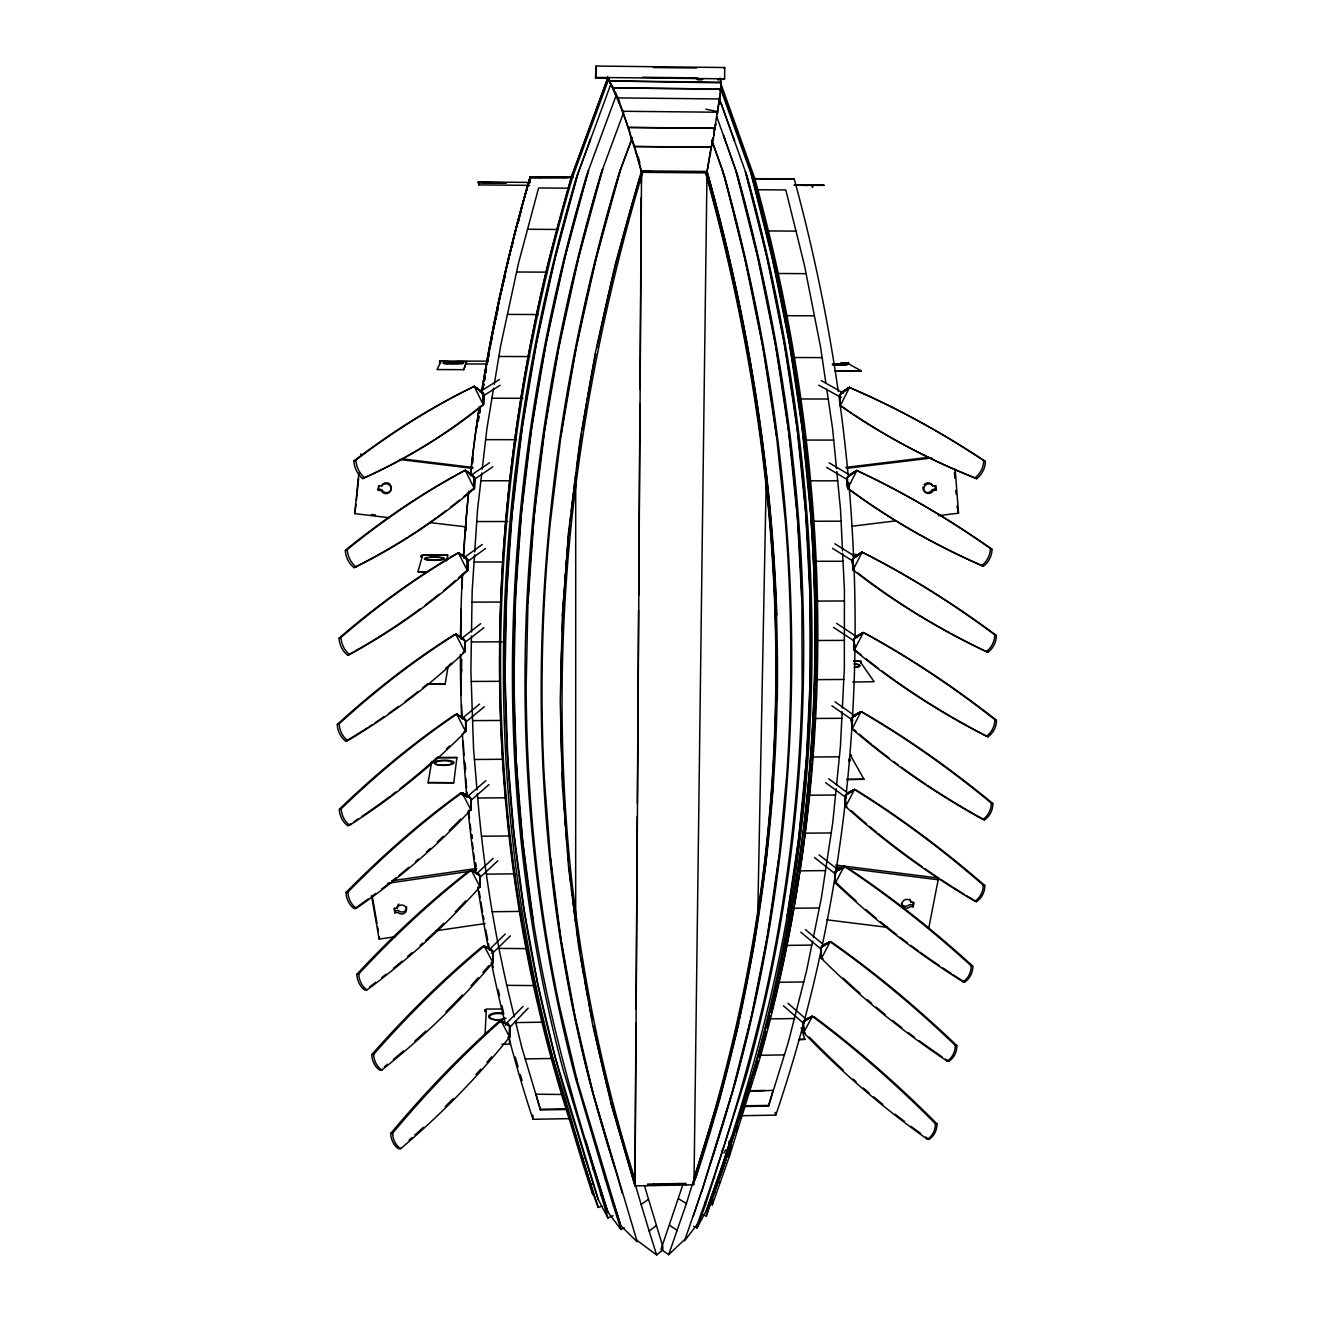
<?xml version="1.0" encoding="UTF-8"?>
<svg xmlns="http://www.w3.org/2000/svg" width="1321" height="1321" viewBox="0 0 1321 1321"><rect width="100%" height="100%" fill="white"/><g stroke="black" fill="none" stroke-linecap="round" stroke-linejoin="round"><path stroke-width="1.5" d="M479.985 879.324L479.985 886.886A1649.632 1092.401 39 0 1 367.073 989.858L365.174 990.222A17.256 12.962 81.1 0 1 356.951 975.856L356.934 974.221A1701.233 837.052 -84 0 1 469.417 870.556L471.267 870.11L479.936 875.278L479.985 886.886L478.119 887.299M464.777 642.485L464.744 651.831A1811.718 1051.318 40.4 0 1 347.753 740.602L345.821 741.197A17.586 13.061 72.4 0 1 337.35 725.989L337.334 724.37A1684.143 872.801 -85.4 0 1 453.912 634.856L455.795 634.229L464.728 640.107L464.744 651.831L462.862 652.458M470.887 806.074L470.887 809.839A1702.769 1080.38 39.3 0 1 356.34 908.27L354.441 908.716A17.338 13.045 78.2 0 1 346.119 894.069L346.102 892.435A1695.933 850.526 -84.4 0 1 460.22 793.31L462.086 792.798L470.854 798.198L470.887 809.839L469.021 810.334M607.957 78.302L595.589 78.17L596.068 66.05L724.767 67.52L724.602 78.847L723.281 79.574M595.589 78.17L596.068 66.05M820.803 948.511L822.471 945.539L830.116 941.823L831.735 942.154A1696.494 925.377 81.1 0 1 956.8 1045.572L956.85 1047.19A16.958 13.871 -85.4 0 1 948.709 1061.324L947.107 1061.077A1469.877 1075.129 -34.5 0 1 821.431 958.402L820.803 948.511L821.431 958.402L823.049 958.716M421.267 556.174C421.432 552.475 421.25 560.17 421.416 556.438M509.889 1026.615L509.609 1037.068A1546.346 1111.572 39.1 0 1 400.725 1148.61L398.843 1148.841A17.206 12.632 86.3 0 1 390.818 1134.987L390.801 1133.352A1710.332 806.437 -83.6 0 1 499.239 1021.15L501.088 1020.836L509.543 1025.542L509.609 1037.068L507.759 1037.381M631.207 136.74L634.641 146.449L711.21 147.275L706.999 171.499L693.971 1184.788L634.906 1185.911L635.946 1022.883M636.062 1009.327L637.267 816.527M637.383 803.317L638.571 610.153M638.704 595.276L639.925 403.698M640.025 389.266L641.213 197.44M641.346 183.272L641.428 170.921L634.691 146.581L711.226 147.159L713.373 137.334M568.889 529.671L579.77 441.808L595.21 353.417L615.223 264.431L641.544 170.921L635.038 1185.218L610.781 1102.424L592.931 1026.202L578.829 947.867L568.591 867.534L562.333 784.856L560.236 701.104L562.383 615.883L568.856 529.374L562.383 615.883M647.604 1185.746L647.62 1184.111L685.946 1183.385L685.929 1185.02M848.214 364.051L848.445 362.4L848.61 363.919M608.205 80.449L607.544 76.899C614.926 93.56 623.215 111.096 628.581 129.062L618.063 97.903L608.221 78.566M654.06 1185.614L654.077 1183.996M834.756 873.164L836.441 870.143L844.169 866.246L845.787 866.659A1691.309 940.915 81.3 0 1 972.751 966.13L972.801 967.748A16.975 14.019 -81.8 0 1 964.578 982.097L962.976 981.784A1508.962 1066.179 -34.8 0 1 835.4 883.039L834.756 873.164L835.4 883.039L837.019 883.419A1507.129 1065.42 -34.8 0 0 856.124 900.972M839.611 395.887L841.378 392.585L849.502 387.433L851.186 388.291A1662.066 1011.754 85.2 0 1 985.251 461.343L985.317 462.911A17.933 13.871 -61.4 0 1 976.632 478.714L974.964 477.888A1762.181 993.194 -38.9 0 1 840.288 405.696L839.611 395.887L840.288 405.696L841.989 406.538A1759.605 992.632 -38.9 0 0 851.929 413.357M483.684 394.385L483.37 404.903A1983.828 995.44 42.7 0 1 364.662 477.74L362.664 478.582A18.197 12.682 65.5 0 1 354.011 462.499L353.978 460.897A1665.467 892.798 -87.9 0 1 472.274 387.284L474.222 386.409L483.321 393.097L483.37 404.903L481.405 405.745A1980.906 995.142 42.7 0 1 435.98 438.671M480.051 879.241L479.985 886.886L471.267 870.11A1702.967 837.002 -84 0 0 358.833 973.841L356.934 974.221M661.904 1249.93L661.937 1246.743M679.473 1185.135L679.489 1183.517M465.983 720.985L465.653 731.487A1756.864 1066.757 39.7 0 1 349.718 825.179L347.803 825.708A17.437 13.078 75.2 0 1 339.414 810.78L339.398 809.162A1690.22 862.563 -84.8 0 1 454.886 714.744L456.769 714.166L465.619 719.813L465.653 731.487L463.77 732.049M467.799 560.335L467.469 570.837A1867.745 1034.31 41.1 0 1 349.636 654.506L347.687 655.183A17.751 12.979 69.7 0 1 339.15 639.694L339.134 638.076A1677.885 881.355 -86.1 0 1 456.538 553.664L458.437 552.954L467.436 559.097L467.469 570.837L465.553 571.547A1865.186 1033.897 41 0 1 458.404 577.938M345.375 550.263L347.34 549.486A1673.294 887.695 -87 0 1 465.24 470.359L474.272 476.765L474.322 488.539A1924.747 1015.453 41.9 0 1 355.976 566.874L354.011 567.634A17.966 12.847 67.4 0 1 345.408 551.864L345.375 550.263A1671.56 887.795 -86.9 0 1 463.308 471.135L465.24 470.359L472.885 475.329L471.234 475.164M471.201 799.337L470.887 809.839L462.086 792.798A1697.65 850.46 -84.4 0 0 348.001 891.989L346.102 892.435M847.042 478.714L848.809 475.444L856.867 470.524L858.534 471.316A1666.326 1002.936 84.2 0 1 991.889 549.156L991.939 550.741A17.685 14.003 -63.7 0 1 983.336 566.263L981.685 565.537A1716.97 1007.741 -38.1 0 1 847.735 488.522L847.042 478.714L847.735 488.522L849.403 489.282A1714.526 1007.13 -38 0 0 983.336 566.263M844.978 796.712L846.678 793.64L854.472 789.545L856.091 790.024A1686.091 955.611 81.6 0 1 984.756 885.466L984.806 887.068A17.041 14.135 -77.9 0 1 976.5 901.632L974.898 901.252A1548.806 1056.404 -35.3 0 1 845.638 806.57L844.978 796.712L845.638 806.57L847.256 807.015M465.091 641.312L464.744 651.831L455.795 634.229A1685.86 872.735 -85.4 0 0 339.249 723.759L337.334 724.37M610.219 83.487L610.236 81.621M612.647 88.309L612.663 86.426M852.359 560.137L854.109 556.934L862.118 552.228L863.769 552.938A1670.933 993.128 83.4 0 1 996.265 635.401L996.331 636.986A17.47 14.118 -66.6 0 1 987.794 652.277L986.16 651.633A1673.393 1021.463 -37.2 0 1 853.052 569.962L852.359 560.137L853.052 569.962L854.704 570.655M851.418 719.086L853.135 715.965L861.028 711.689L862.646 712.234A1680.906 969.333 82.1 0 1 992.798 803.482L992.864 805.083A17.14 14.168 -73.8 0 1 984.475 819.895L982.874 819.416A1589.46 1045.737 -35.8 0 1 852.095 728.928L851.418 719.086L852.095 728.928L853.729 729.456A1587.396 1045.027 -35.8 0 0 856.47 731.817M853.647 640.256L855.381 637.085L863.323 632.594L864.958 633.221A1675.837 981.8 82.7 0 1 996.381 720.16L996.447 721.745A17.289 14.168 -70 0 1 987.976 736.788L986.358 736.226A1630.89 1034.079 -36.5 0 1 854.324 650.081L853.647 640.256L854.324 650.081L855.958 650.692A1628.727 1033.402 -36.5 0 0 861.523 655.199M471.448 635.962L470.887 670.721L473.562 749.172L477.013 789.908M471.514 631.999L472.158 590.999L474.569 554.622M509.79 1026.087L501.088 1020.836L509.79 1026.087L509.609 1037.068L501.088 1020.836A1712.082 806.371 -83.7 0 0 392.684 1133.104L390.801 1133.352M371.845 1054.521L373.727 1054.208A1707.789 822.256 -83.8 0 1 484.279 946.117L493.08 951.615L492.898 962.629A1597.469 1102.82 38.9 0 1 381.868 1069.96L379.986 1070.274A17.223 12.814 83.9 0 1 371.861 1056.156L371.845 1054.521A1706.055 822.323 -83.8 0 1 482.429 946.497L484.279 946.117L492.832 951.054L492.898 962.629L491.032 962.992M467.684 559.708L458.437 552.954L467.684 559.708L467.469 570.837L458.437 552.954A1679.618 881.272 -86.1 0 0 341.066 637.383L339.134 638.076M465.867 720.407L456.769 714.166L465.867 720.407L465.653 731.487L456.769 714.166A1691.937 862.497 -84.9 0 0 341.297 808.634L339.398 809.162M474.652 478.02L474.322 488.539L465.24 470.359L474.536 477.393L474.322 488.539L472.39 489.315A1922.022 1015.106 41.9 0 1 463.77 496.58M471.102 798.776L462.086 792.798L471.102 798.776L470.887 809.839L471.168 799.865M483.569 393.741L474.222 386.409L483.569 393.741L483.37 404.903L474.222 386.409A1667.201 892.682 -87.9 0 0 355.976 460.038L353.978 460.897M480.184 875.84L471.267 870.11L480.184 875.84L479.985 886.886L480.283 876.401M615.503 94.765L615.536 92.932M617.749 99.207L617.782 97.374M766.329 474.619L757.66 919.961M464.975 640.718L455.795 634.229L464.975 640.718L464.744 651.831L465.058 641.874M509.576 1037.844L509.427 1044.168L501.782 1044.217M797.422 185.155L824.04 185.204L795.374 185.32M509.856 1027.094L509.609 1037.068L509.576 1027.573L528.169 1008.138M798.776 1039.627L804.885 1039.33L798.792 1039.478M493.146 952.639L492.898 962.629L484.279 946.117L490.785 949.37L492.882 953.135L492.898 962.629L493.179 952.16M618.872 102.691L618.922 100.941M506.884 985.334L533.667 985.582M622.67 112.434L622.752 110.683M846.91 362.928L841.147 362.763L846.91 362.928L861.292 370.887L835.219 370.871L861.292 370.887M474.619 478.631L474.322 488.539L474.338 479.275L472.125 475.098L465.24 470.359L474.536 477.393M483.651 395.012L483.37 404.903L483.37 395.689L481.158 391.429L474.222 386.409L482.462 392.023M527.938 603.268L534.047 517.32L544.5 431.273L558.766 347.902L578.78 257.017L602.69 169.286M850.063 754.654L863.984 779.274L846.678 779.539M853.564 660.979L859.624 660.913L853.564 661.127M863.984 779.274L846.678 779.39M467.766 560.913L467.469 570.837L467.485 561.541L465.306 557.429L458.437 552.954L466.577 558.04M465.95 721.53L465.653 731.487L465.768 721.993M720.787 79.821L720.952 84.693L720.094 78.137M720.837 84.049L720.903 82.166L610.038 80.944L610.021 82.827L610.054 80.977L721.018 82.843L720.44 90.885L720.506 89.068L613.72 87.929L613.671 89.745L613.72 87.929L720.506 89.019L720.87 87.615L720.787 89.481M626.666 124.438L626.715 122.77M720.44 90.885L720.506 89.019M499.338 948.412L528.086 948.627M714.611 128.352L713.934 135.006L714.611 128.352L628.68 127.51L630.992 138.342M629.853 134.214L628.68 127.51M529.704 185.336L478.813 184.923L478.78 181.984L529.704 182.414M720.209 95.888L720.292 94.055L719.251 100.792L720.506 89.068M693.839 1182.345L696.662 1175.112C747.356 1021.76 774.139 860.78 777.095 699.321L777.309 699.767C779.836 522.835 755.595 345.97 708.106 175.61L706.95 171.912M478.796 182.034L478.829 184.874M719.351 100.28L719.45 98.448M842.171 711.804L840.404 746.563L836.556 784.955M842.352 708.089L844.334 668.872L844.416 589.942L842.633 553.251M485.038 1034.558L486.359 1009.079L502.277 1009.013M711.226 147.159L706.917 172.886L641.445 172.324L635.929 152.064M715.602 125.313L715.718 123.646L714.512 129.904L719.318 99.058L719.218 100.792M641.445 172.324L641.527 170.904M717.27 113.986L719.169 101.981L719.053 103.732M717.435 113.391L717.567 111.658L705.86 109.164M466.065 530.646L466.28 527.211M474.734 551.897L477.492 510.17L481.802 472.935M439.678 361.095L439.728 363.836L439.695 361.013L487.829 361.178M713.208 139.052L713.34 137.516L711.094 148.712L711.21 147.275M706.917 172.886L707.049 171.466L641.098 170.904L651.071 171.416M710.434 154.161L710.566 152.741M757.627 920.093L765.751 864.248L773.247 784.608M389.183 517.733L354.755 513.621L358.817 473.034M355.993 504.457L354.755 513.621M356.406 500.411L358.635 478.136M836.16 788.769L832.725 822.933L821.398 897.818L813.356 937.448M381.769 485.963L381.918 485.715A5.069 4.937 23.8 0 1 389.629 485.319A5.069 4.937 23.8 0 1 388.853 492.849A5.069 4.937 23.8 0 1 381.406 490.636L378.186 490.24L378.665 485.6L381.885 485.979L382.281 484.708A5.069 4.921 23.9 0 1 383.173 483.8M378.186 490.24L378.879 486.145M779.093 855.711L767.22 936.903L751.699 1014.99L732.478 1091.229L701.567 1191.592L684.476 1240.914L697.356 1224.204M472.621 463.225L473.215 458.007M482.215 469.302L486.937 428.433L493.592 388.242M491.214 341.644A1576.465 1367.45 -48.6 0 1 530.15 177.575L573.05 177.113M453.747 782.742L428.12 782.61L453.747 782.742L456.917 757.544L438.489 757.56M397.06 908.171L397.109 907.907A4.838 4.508 1.2 0 1 404.127 905.661A4.838 4.508 1.2 0 1 405.299 912.481A4.838 4.508 1.2 0 1 397.885 912.365L394.83 912.811L394.087 908.6L397.159 908.154L397.373 905.958M394.83 912.811L394.599 908.039M476.666 428.367L477.36 423.133M560.831 436.805L576.27 347.34L596.101 258.652L620.54 169.633L632.429 137.698M713.373 139.118L714.067 133.471M461.822 669.648L461.277 673.528L461.789 659.41M776.599 614.694L776.814 615.058C771.811 466.462 748 318.807 708.254 175.594L707.164 171.482M739.066 1020.555L754.109 944.3L757.362 921.992M395.441 936.705L379.144 939.099L379.441 937.068M494.252 384.312L500.593 346.036L518.493 263.176L538.605 187.962L569.467 188.209M428.12 782.759L431.703 761.408M427.195 684.261L445.127 684.261L448.034 666.841M851.351 754.852L851.385 756.735M713.274 1199.501L712.184 1205.231L729.506 1156.057L760.169 1057.411A1973.723 1678.941 33.1 0 0 753.053 179.293L720.688 88.953M913.24 906.85L914.049 902.689L911.11 902.078A4.756 4.409 -19.6 0 0 904.34 900.014A4.756 4.409 -19.6 0 0 903.036 906.767A4.756 4.409 -19.6 0 0 910.268 906.47L913.24 906.85L912.927 902.16M928.713 928.349L938.174 879.786L937.266 877.92L835.714 865.04M787.101 916.328L798.743 838.009L806.437 758.815L810.136 680.431L810.021 596.2L805.711 513.076L797.174 428.896L784.327 343.856L767.105 258.107L745.424 171.829M697.273 1224.319C723.677 1151.829 745.754 1077.738 763.621 1002.672L763.687 1002.276A2055.559 1734.506 33.1 0 0 802.144 684.707L801.88 601.517L797.537 519.318L788.654 431.637L775.526 345.243L757.924 258.123L735.797 170.442L723.528 135.551L737.432 174.719A2041.572 1724.764 33.1 0 1 746.084 1076.45L705.662 1204.224L697.026 1227.969L693.641 1226.317M812.597 941.179L806.504 971.117L788.175 1042.748L768.525 1106.09L744.169 1106.503M496.25 316.66L497.951 308.833L493.327 328.533L495.821 318.625M477.756 421.316L478.945 415.851M446.531 560.847L447.753 555.2L422.67 555.134L417.898 571.811L427.971 571.828L417.898 571.646M483.073 388.258L483.998 384.246M489.364 353.103L486.838 363.655L490.917 343.443M694.037 1179.009L695.061 1174.749C728.218 1073.94 751.22 969.977 764.248 864.677A2107.408 1765.946 33 0 0 770.275 529.259C760.219 409.857 738.456 291.627 706.504 176.172L705.199 171.879M803.118 1022.338L805.265 1019.581L813.934 1016.609A1701.663 909.046 81 0 1 936.936 1123.824L936.969 1125.442A16.958 13.689 -88.5 0 1 928.927 1139.379L927.325 1139.214A1431.502 1083.286 -34.4 0 1 803.713 1032.692L803.118 1022.338L803.713 1032.692L805.348 1032.939M697.108 1172.388L719.532 1098.973L738.835 1023.247M744.615 1077.903L745.077 1076.087M598.545 1200.277L555.447 1058.104L537.977 985.053L524.074 910.02L513.869 833.155L507.743 757.792L505.051 674.536L506.637 593.129L512.069 514.744L522.29 427.063L536.541 342.833L555.117 258.107L578.086 173.134L590.47 139.465L576.303 177.807A1734.869 1476.878 -48.2 0 0 553.73 1060.614M533.04 919.3L522.637 840.651L516.23 760.962L513.886 681.999L515.52 597.092L521.399 513.275L531.587 428.483L546.134 342.932L565.107 256.852L588.522 170.492A1768.026 1499.137 -48.2 0 0 532.908 918.607C546.118 1002.622 567.898 1084.888 593.327 1165.964L608.073 1212.463M712.366 1197.453L706.256 1216.047L702.789 1214.643M510.038 253.038L508.618 258.041L512.664 243.246L511.425 247.506M701.583 1191.525L702.029 1190.006L693.195 1216.344M722.24 1150.756L722.537 1149.765M518.757 220.343L517.981 222.869L521.382 210.501L520.804 212.285M736.59 1126.268C768.112 1031.024 790.305 932.791 803.003 833.27L803.432 830.447C815.866 725.642 818.194 619.78 810.665 514.513L802.095 427.509L789.512 343.823L772.62 259.461L751.352 174.603A1979.997 1683.317 33.2 0 1 736.59 1126.235M768.525 1106.09L773.016 1090.337L748.446 1091.427M684.856 1239.329L668.657 1254.702L661.012 1249.319L683.139 1183.913M668.657 1254.702L686.425 1203.497L718.31 1099.964A2110.298 1768.01 33 0 0 706.752 175.743L705.447 172.077M702.227 1190.122L733.882 1087.695A2076.067 1746.89 33 0 0 723.958 174.504L711.755 140.175M706.256 1216.047L723.759 1166.278L754.803 1066.311A2007.309 1701.993 33.1 0 0 747.108 176.353L721.051 103.236L734.493 140.819L733.37 137.516M728.565 1151.483L735.863 1128.53M730.876 1138.52L730.959 1138.289A315.207 54.277 -76.8 0 1 706.504 1210.201L697.026 1227.969M643.195 170.937L641.676 175.627C607.412 291.281 583.106 409.84 570.689 529.853A1831.847 1536.521 -48 0 0 570.325 867.352C581.389 972.306 602.459 1076.136 634.113 1176.846L635.054 1181.09M694.384 1180.743L696.662 1175.112M745.49 171.813A2018.521 1709.853 33.2 0 1 787.233 915.635C772.537 999.898 749.767 1082.427 722.917 1163.57L706.355 1210.515M726.633 1157.196L719.02 1179.339M713.852 1177.209L714.678 1177.672M463.737 369.682L466.594 361.69L463.737 369.682L437.036 369.55L441.049 361.393L448.909 361.607M608.007 77.477L571.514 177.064A1719.595 1466.574 -48.2 0 0 570.457 1122.867A317.139 25.793 75.5 0 0 592.815 1194.795L592.155 1189.99M712.878 1196.215L718.327 1181.271L720.672 1182.014M607.743 78.22L571.299 177.113L548.743 260.683A1711.19 1460.564 -48.3 0 0 499.718 650.147M608.436 79.871L572.554 177.229A1718.588 1465.716 -48.2 0 0 571.366 1122.619L571.415 1122.784M610.847 84.131L589.315 142.734M616.213 95.277L586.772 174.999A1759.721 1493.308 -48.2 0 0 563.043 1069.35L607.974 1217.995L613.06 1215.683M623.892 111.823L600.989 173.563A1784.456 1508.962 -48.1 0 0 575.774 1079.191M591.858 1090.023A1808.697 1523.575 -48.1 0 1 618.938 173.612L632.363 137.533M640.503 175.181L641.857 171.532M705.629 1201.433L704.737 1203.778L705.662 1204.224M360.633 454.754L361.062 453.83M523.05 1006.387L505.662 1024.171L507.512 1023.858L501.088 1020.836L508.734 1024.551M728.895 1143.524L729.291 1142.682M728.928 1141.955L729.324 1141.113M985.251 461.343L983.584 460.484A1663.965 1012.068 85.2 0 0 849.502 387.433L840.288 405.696L839.611 395.276M991.889 549.156L990.238 548.397A1668.225 1003.233 84.2 0 0 856.867 470.524L847.735 488.522L847.058 478.119M996.265 635.401L994.647 634.74A1672.832 993.425 83.4 0 0 862.118 552.228L853.052 569.962L852.375 559.576M996.381 720.16L994.779 719.582A1677.736 982.097 82.7 0 0 863.323 632.594L854.324 650.081L853.647 639.694M992.798 803.482L991.196 803.003A1682.822 969.631 82.1 0 0 861.028 711.689L852.095 728.928L851.434 718.541M984.756 885.466L983.154 885.053A1688.007 955.892 81.7 0 0 854.472 789.545L845.638 806.57L844.978 796.183M834.756 872.669L835.4 883.039L844.169 866.246A1693.225 941.196 81.3 0 1 971.15 965.8L972.751 966.13M820.82 948.032L821.431 958.402L830.116 941.823A1698.426 925.641 81.1 0 1 955.215 1045.324L956.8 1045.572M936.936 1123.824L935.334 1123.643A1703.578 909.294 81 0 0 812.316 1016.344L803.713 1032.692L803.118 1022.801M839.76 394.632L849.502 387.433L839.76 394.632L840.288 405.696L839.826 396.564L841.163 397.241M847.19 477.492L856.867 470.524L847.19 477.492L847.735 488.522L847.256 479.358M852.507 558.965L862.118 552.228L852.507 558.965L853.052 569.962L852.573 560.765M853.795 639.1L863.323 632.594L853.795 639.1L854.324 650.081L853.845 640.834M851.566 717.964L861.028 711.689L851.566 717.964L852.095 728.928L851.632 719.648L853.795 715.701L861.028 711.689L853.135 715.965M845.11 795.622L854.472 789.545L845.11 795.622L845.638 806.57L845.176 797.24L847.339 793.343L854.472 789.545L846.183 794.02M834.905 872.108L844.169 866.246L834.905 872.108L835.4 883.039M834.971 873.676L837.101 869.845L844.169 866.246L835.962 870.522M820.952 947.487L830.116 941.823L820.952 947.487L821.431 958.402M803.251 1021.81L812.316 1016.344L803.251 1021.81L803.713 1032.692L803.333 1023.263L805.43 1019.531L812.316 1016.344L804.291 1020.258M720.721 86.674L753.68 178.632L754.786 178.599A1953.445 1664.757 33.2 0 1 771.431 1012.381M483.469 395.557L482.71 396.267L500.114 385.27M485.798 780.678L466.907 797.009L468.773 796.513L462.086 792.798L469.483 796.794M493.146 858.369L476.386 873.941L477.872 873.594L471.267 870.11L478.598 873.891M510.368 935.879L492.254 953.498M489.216 949.766L505.2 934.063M479.771 877.639L497.802 860.846M505.943 1024.204L507.677 1023.907M470.689 800.642L488.952 784.591M540.239 177.608L541.098 176.898M465.454 722.339L484.295 706.752M462.234 718.343L479.54 704.093M636.92 1240.32L656.62 1254.95L662.828 1249.914L662.861 1246.727L644.417 1185.564M464.563 642.733L483.948 627.657M480.728 623.661L461.31 638.687L463.341 638.704M656.62 1254.95L649.172 1231.073L656.322 1225.574M467.271 561.805L485.517 548.512M463.985 557.726L482.281 544.467M649.172 1231.073L641.114 1204.389L648.429 1199.303M474.123 479.556L492.816 466.825M470.804 475.444L489.546 462.763M479.82 391.825L499.437 379.474M840.866 392.931L849.502 387.433L842.071 392.37L843.409 393.047L821.2 380.564M841.378 392.585L849.502 387.433M849.486 475.213L856.867 470.524L848.297 475.808M848.809 475.444L856.867 470.524M723.446 68.329L724.767 67.52M854.786 556.686L862.118 552.228L853.597 557.297A1935.248 1657.574 33.2 0 0 848.776 482.528M854.109 556.934L862.118 552.228M550.51 858.006L560.996 939.429L575.229 1017.533L593.212 1093.524L637.234 1241.872L620.754 1225.739L577.161 1080.578L559.278 1005.149A1794.81 1516.194 -48.2 0 1 526.154 686.21L527.954 602.376A1796.494 1517.4 -48.2 0 1 602.574 169.27M857.676 637.449L856.041 636.821L863.323 632.594L855.381 637.085M854.869 637.465L863.323 632.594M842.187 868.657L845.787 866.659L838.719 870.242M852.639 716.345L861.028 711.689M585.897 1141.096L585.83 1140.865A316.132 24.389 75.5 0 0 607.858 1212.15L620.986 1229.504L624.222 1227.721M620.986 1229.504L613.489 1206.023L614.397 1205.545L613.588 1203.216M846.678 793.64L854.472 789.545M836.441 870.143L844.169 866.246M821.992 945.919L830.116 941.823L822.471 945.539M613.489 1206.023L605.414 1179.719L606.207 1179.24M467.485 796.695L468.938 796.546M804.77 1019.862L812.316 1016.344M810.483 1018.194L813.934 1016.609M600.527 1194.745L602.161 1194.019M476.6 873.726L478.037 873.627M592.469 1168.705L594.021 1168.061M470.59 475.725L472.125 475.098M724.618 138.821L716.676 116.479M489.53 949.469L491.511 949.667M463.787 557.99L465.306 557.429M572.554 1126.318L570.854 1120.621L594.681 1197.982L598.281 1207.444L601.749 1206.189M598.281 1207.444L590.867 1184.458L593.195 1183.633M590.867 1184.458L582.875 1158.732L585.12 1157.956M461.112 638.951L462.614 638.439L455.795 634.229L463.869 639.067M709.839 1165.436A2097.302 1761.636 33.1 0 0 778.961 857.048L786.738 775.576A2097.302 1761.636 33.1 0 0 785.483 522.505L776.5 435.748A2097.302 1761.636 33.1 0 0 722.521 170.475L711.722 140.34M776.649 437.086L763.043 348.05L745.044 259.577L723.974 174.504M805.265 1019.581L806.537 1019.564L787.976 1003.283M822.983 945.258L823.891 945.126M836.953 869.879L838.224 869.945L819.086 854.869M480.25 391.528L481.901 391.66M571.514 177.064L572.62 177.064M489.315 949.667L490.785 949.37M853.647 715.718L854.935 715.883L834.988 701.814M491.395 953.432L492.882 953.135M464.414 557.479L466.049 557.677M855.892 636.854L857.428 637.432M392.205 880.76L476.584 868.458M387.912 883.254L476.518 870.324M395.078 910.846L398.133 910.4A4.822 4.491 1.2 0 0 406.653 906.867M436.178 930.727L485.071 923.561M854.621 556.702L855.562 556.735L834.922 543.79M932.841 485.996L935.978 485.616L936.341 490.19L933.204 490.57A5.003 4.789 -41.3 0 1 925.922 492.766A5.003 4.789 -41.3 0 1 925.327 485.335A5.003 4.789 -41.3 0 1 932.824 485.732L931.817 484.741A4.987 4.772 -41.3 0 0 926.153 483.156M936.341 490.19L935.334 489.199L932.213 489.579A4.987 4.772 -41.3 0 1 922.966 487.003M851.83 526.237L896.117 520.821M938.389 515.652L958.518 513.192L955.182 469.252M845.853 467.386L928.795 457.314M846.645 468.328L931.817 457.974M849.32 475.23L850.278 475.296L829.126 462.845M841.906 392.37L842.864 392.469M832.296 363.853L846.348 364.695L832.412 364.959M792.93 179.012L794.235 178.979A1935.248 1657.574 33.2 0 1 838.257 391.429M655.166 1184.722L677.557 1184.293M748.297 1090.75L764.776 1090.469M562.812 1094.482L535.996 1094.234L540.471 1109.937L567.039 1109.491M540.471 1109.244L566.99 1108.798M744.02 1105.809L768.343 1105.396M508.8 1037.348A1710.53 1465.699 -48.3 0 0 532.957 1119.283L569.516 1118.656M740.916 1115.717L775.79 1115.122A1935.248 1657.574 33.2 0 0 821.431 949.105M515.768 1022.586L542.584 1022.19M769.615 1018.904L794.367 1018.541M525.246 1058.914L551.996 1058.501M759.724 1055.281L784.41 1054.901M779.01 982.279L803.746 981.932M852.739 682.065L874.106 681.686L859.624 660.913M492.271 911.721L519.021 911.424M792.6 908.27L819.334 907.973M785.07 945.423L811.804 945.093M481.455 836.243L510.253 835.962M804.472 833.188L831.223 832.94M486.623 874.139L515.372 873.842M798.809 870.869L825.509 870.589M477.707 798.016L506.488 797.785M808.799 795.242L835.533 795.011M852.062 554.539L856.14 554.358M472.588 720.622L501.468 720.44M812.96 718.475L841.84 718.294M474.437 759.492L503.301 759.278M812.58 756.999L839.38 756.801M471.25 681.454L500.065 681.306M814.991 679.655L843.805 679.489M471.993 602.145L500.791 602.046M817.649 601.072L844.4 600.989M471.349 641.956L502.261 641.824M817.567 640.503L844.367 640.388M474.074 562.003L502.938 561.953M814.165 561.309L843.029 561.26M480.894 480.761L509.757 480.761M808.815 480.811L837.696 480.827M476.749 521.547L507.611 521.514M812.266 521.234L841.081 521.201M427.195 684.113L445.127 684.261M436.442 757.709L456.917 757.544M809.476 185.237L808.287 185.221L811.028 185.287L804.605 185.188M485.649 439.662L516.544 439.695M804.885 440.058L833.716 440.091M498.859 356.472L529.754 356.571M793.294 357.512L822.124 357.611M465.801 363.936L485.847 364.002M491.94 398.232L522.885 398.298M799.337 398.959L828.217 399.025M422.67 555.282L447.753 555.2M507.429 314.398L538.341 314.53M785.566 315.686L814.397 315.818M456.769 361.492L466.594 361.69M486.029 182.562L483.519 182.562L487.862 182.579M497.092 182.678L501.452 182.694L494.681 182.628M499.107 182.859L503.4 182.876L499.586 182.843M795.77 185.105L797.785 185.122M794.152 185.105L797.438 185.287M803.795 185.369L808.303 185.402M527.558 229.26L558.304 229.474M767.319 230.927L796.002 231.125M516.594 271.994L547.389 272.159M777.359 273.497L806.091 273.662M834.74 363.704L847.24 364.712L834.063 365.273M753.135 178.632L794.235 178.979M481.752 391.528A1702.224 1459.688 -48.3 0 1 530.249 176.816L573.496 177.179M754.076 178.698L791.147 178.996M492.32 334.642A1610.183 1392.4 -48.5 0 1 530.183 177.377L571.217 177.674M530.15 177.575L566.94 177.674M505.002 182.76L506.075 182.942L477.855 182.364L506.075 182.942L477.855 182.529L480.117 182.727M795.374 185.155L824.04 185.386M756.933 189.729L785.813 189.96L804.373 264.91L820.605 347.258L825.889 383.255M618.063 97.903L719.334 98.959M623.05 111.261L717.369 112.235M628.631 127.394L714.628 128.236M794.251 185.122L797.917 185.155M488.143 182.612L490.322 182.628M805.381 185.353L807.626 185.369M488.72 182.777L482.611 182.711L486.392 182.76M653.35 67.536L696.646 68.015M642.336 77.278L697.587 77.889M596.052 77.427L724.602 78.847M696.695 78.699L702.541 78.765M696.563 79.012L702.392 79.078M696.514 79.293L702.689 79.359M697.538 79.755L701.633 79.805M846.134 797.686L825.642 782.692M371.35 514.48L375.395 514.975M429.688 522.555L466.148 526.897M378.566 489.232L381.769 489.629A5.069 4.921 23.9 0 0 388.44 492.238A5.069 4.921 23.9 0 0 390.966 485.765M401.733 458.783L472.918 467.436M399.371 459.477L472.769 468.394M826.748 919.796L887.448 927.359M912.398 904.918L909.426 904.555A4.739 4.392 -19.6 0 1 901.417 903.547M852.59 720.143L831.883 705.777M836.375 866.89L842.484 867.666M846.563 868.178L938.174 879.786M805.43 1019.531L806.718 1019.746M463.143 718.063L464.249 718.409M620.424 169.6L620.54 169.633A1824.433 1534.573 -48.1 0 0 561.012 435.435L550.279 522.736A1824.433 1534.573 -48.1 0 0 544.252 777.491L550.609 859.36A1824.433 1534.573 -48.1 0 0 614.595 1167.186M818.739 385.204L840.817 397.274M845.176 797.24L846.464 797.62M727.26 1155.363L729.506 1156.057M851.632 719.648L852.92 720.077M853.795 715.701L855.1 716.131M722.191 1165.683L723.759 1166.278M783.419 1005.776L803.862 1023.577M713.158 1191.889L714.826 1192.549M501.088 1020.836L508.222 1024.171M499.239 1021.15L504.061 1023.412M814.43 857.511L835.483 874.056M492.023 950.047L484.279 946.117L493.08 951.615M471.267 870.11L479.11 874.254M462.086 792.798L470.012 797.174M465.24 796.084L460.22 793.31L465.322 796.414M456.769 714.166L464.777 718.773M826.665 467.403L847.801 479.903M678.482 1198.708L686.425 1203.497M455.795 634.229L462.779 638.456M832.494 548.281L853.102 561.276M458.437 552.954L465.471 557.445M836.672 623.413L857.18 637.069M833.551 627.392L853.762 640.718M669.598 1225.31L677.359 1230.495M474.222 386.409L481.323 391.445M828.713 778.779L848.445 793.492M805.381 929.604L824.254 945.291M800.774 932.164L821.183 949.205M958.518 513.192L957.015 506.158M607.974 1217.995L598.248 1199.65A312.466 24.934 75.5 0 1 576.352 1129.026A1739.476 1480.098 -48.3 0 1 578.02 173.117M609.113 78.022L609.575 78.996M911.176 902.326L910.268 900.162A4.739 4.392 -19.6 0 0 909.707 899.155M717.98 79.227L718.376 80.201M719.152 98.084L721.448 104.326M720.457 82.463L754.786 178.599M631.141 138.276L634.575 148.002L634.641 146.449L635.847 153.484M753.697 178.583L753.796 178.863A1952.306 1663.783 33.2 0 1 815.833 577.409M801.153 1027.804L804.885 1039.462M585.5 1168.425L588.423 1177.49M610.781 1102.424L634.906 1185.911M614.397 1205.545L620.853 1225.855M578.879 1147.173L581.9 1156.899M574.85 1133.897L576.567 1139.594M582.875 1158.732L553.78 1060.614M605.414 1179.719L575.791 1079.174M540.471 1109.937L521.63 1046.793L515.355 1020.902M549.602 1048.659L555.398 1068.276M556.488 1071.975L559.46 1082.015M561.772 1089.858L570.276 1118.639M641.114 1204.389L611.243 1101.747M591.891 1090.023L622.257 1193.111L621.844 1191.542M598.116 1152.011L598.396 1152.985M638.258 157.05L639.859 162.846M629.919 132.661L631.058 136.79M775.064 1112.365L775.79 1115.122M722.422 170.508L723.495 174.653M755.166 184.593L757.924 195.591M760.384 205.366L763.142 216.38M764.298 221.003L767.237 232.744M769.615 242.205L771.15 248.381M576.749 1078.795L577.178 1080.595M514.381 1016.922C495.936 943.739 483.519 868.97 477.343 793.739M372.522 897.752L377.013 923.313M377.707 927.243L378.4 931.173M371.515 895.754L379.144 939.099M575.725 474.85L575.675 922.834M826.764 389.117L832.626 428.995L836.507 468.608M471.746 834.344L472.291 838.208M475.643 862.596L476.204 866.444M836.787 471.481L840.536 509.939L842.517 550.973M465.207 763.29L465.719 769.202M935.086 486.145L935.334 489.199M954.439 472.291L954.885 478.268M955.793 490.223L956.107 494.203M994.647 634.74L994.696 636.326A17.487 14.118 -66.6 0 1 986.16 651.633M990.238 548.397L990.304 549.982A17.701 14.019 -63.7 0 1 981.685 565.537M994.779 719.582L994.829 721.167A17.305 14.168 -70 0 1 986.358 736.226M983.584 460.484L983.65 462.069A17.949 13.871 -61.4 0 1 974.964 477.888M991.196 803.003L991.262 804.588A17.156 14.184 -73.8 0 1 982.874 819.416M983.154 885.053L983.22 886.655A17.057 14.135 -77.9 0 1 974.898 901.252M971.15 965.8L971.199 967.418A16.991 14.036 -81.8 0 1 962.976 981.784M955.215 1045.324L955.265 1046.926A16.975 13.887 -85.4 0 1 947.107 1061.077M935.334 1123.643L935.367 1125.261A16.975 13.689 -88.4 0 1 927.325 1139.214M392.684 1133.104L392.7 1134.739A17.223 12.632 86.2 0 0 400.725 1148.61M373.727 1054.208L373.744 1055.842A17.239 12.814 83.8 0 0 381.868 1069.96M355.976 460.038L355.993 461.64A18.213 12.665 65.5 0 0 364.662 477.74M358.833 973.841L358.85 975.476A17.272 12.962 81.1 0 0 367.073 989.858M347.34 549.486L347.373 551.088A17.982 12.847 67.4 0 0 355.976 566.874M348.001 891.989L348.017 893.607A17.355 13.045 78.2 0 0 356.34 908.27M341.066 637.383L341.099 639.001A17.767 12.979 69.7 0 0 349.636 654.506M341.297 808.634L341.313 810.252A17.454 13.078 75.2 0 0 349.718 825.179M339.249 723.759L339.266 725.378A17.602 13.061 72.4 0 0 347.753 740.602M801.88 602.409L801.864 601.517A2057.788 1736.091 33.1 0 0 735.88 170.409M485.17 1010.416C485.104 1006.883 485.203 1014.28 485.121 1010.73M530.249 176.816L530.266 182.348M532.941 1115.089L532.957 1119.283M725.642 1149.848A949.799 353.103 -8.5 0 1 723.908 1153.035M852.986 556.207A10.007 1.668 1.3 0 1 855.562 556.323M854.324 556.521A8.57 1.437 1.4 0 1 856.487 556.669M855.331 663.736A9.908 2.13 1.6 0 1 860.07 665.734A9.908 2.13 1.6 0 1 854.902 667.419M853.894 663.935A8.471 1.833 1.6 0 1 859.261 665.734A8.471 1.833 1.6 0 1 854.159 667.32M849.238 758.898A9.808 2.543 1.8 0 1 848.957 761.424M848.924 759.393A8.388 2.163 1.8 0 1 849.023 761.045M735.979 1128.217A311.442 54.078 -76.8 0 1 728.598 1151.384M727.97 1153.266A311.442 54.078 -76.8 0 1 720.49 1175.195M815.965 581.422A1952.306 1663.783 33.2 0 1 816.031 685.483M815.899 689.529A1952.306 1663.783 33.2 0 1 814.875 713.753M814.677 717.765A1952.306 1663.783 33.2 0 1 813.224 741.841M812.96 745.837A1952.306 1663.783 33.2 0 1 811.887 760.07M811.556 764.165A1952.306 1663.783 33.2 0 1 810.863 772.323M810.318 778.432A1952.306 1663.783 33.2 0 1 809.558 786.573M809.162 790.635A1952.306 1663.783 33.2 0 1 808.122 800.774M807.692 804.819A1952.306 1663.783 33.2 0 1 806.784 812.91M806.091 818.954A1952.306 1663.783 33.2 0 1 805.116 827.012M804.621 831.041A1952.306 1663.783 33.2 0 1 804.109 835.054M803.317 841.064A1952.306 1663.783 33.2 0 1 802.788 845.077M800.823 859.063A1952.306 1663.783 33.2 0 1 800.245 863.059M799.651 867.038A1952.306 1663.783 33.2 0 1 799.04 871.018M798.115 876.979A1952.306 1663.783 33.2 0 1 797.488 880.958M796.86 884.921A1952.306 1663.783 33.2 0 1 796.216 888.868M795.556 892.831A1952.306 1663.783 33.2 0 1 794.548 898.759M792.435 910.78A1952.306 1663.783 33.2 0 1 790.585 920.869M789.826 924.882A1952.306 1663.783 33.2 0 1 786.672 940.948M785.863 944.944A1952.306 1663.783 33.2 0 1 784.212 952.936M815.437 689.727A1942.663 1656.881 33.2 0 1 815.288 693.855M770.44 1016.295A1953.445 1664.757 33.2 0 1 767.402 1028.002M766.362 1031.883A1953.445 1664.757 33.2 0 1 761.59 1049.336M761.028 1051.318A1953.445 1664.757 33.2 0 1 759.327 1057.262M758.188 1061.225A1953.445 1664.757 33.2 0 1 754.126 1075.046M751.732 1082.906A1953.445 1664.757 33.2 0 1 748.693 1092.698M743.69 1108.302A1953.445 1664.757 33.2 0 1 740.487 1118.012M738.109 1125.525A316.049 55.02 -76.8 0 1 736.375 1131.073M731.702 1145.555A316.049 55.02 -76.8 0 1 728.532 1155.049M924.056 484.675A4.987 4.772 -41.3 0 1 925.014 483.783M976.632 478.714A1759.605 992.632 -38.9 0 1 853.597 414.48M987.794 652.277A1671.098 1020.819 -37.2 0 1 951.384 633.783M949.7 632.875A1671.098 1020.819 -37.2 0 1 917.104 613.968M915.519 612.977A1671.098 1020.819 -37.2 0 1 857.494 572.819M987.976 736.788A1628.727 1033.402 -36.5 0 1 951.88 717.105M950.212 716.131A1628.727 1033.402 -36.5 0 1 896.348 681.471M894.845 680.414A1628.727 1033.402 -36.5 0 1 881.52 670.705M878.614 668.525A1628.727 1033.402 -36.5 0 1 865.734 658.568M984.475 819.895A1587.396 1045.027 -35.8 0 1 948.726 799.023M947.074 798A1587.396 1045.027 -35.8 0 1 927.639 785.5M926.054 784.443A1587.396 1045.027 -35.8 0 1 901.252 767.138M898.23 764.925A1587.396 1045.027 -35.8 0 1 893.739 761.59M889.281 758.237A1587.396 1045.027 -35.8 0 1 873.297 745.754M871.86 744.598A1587.396 1045.027 -35.8 0 1 859.228 734.162M976.5 901.632A1546.858 1055.661 -35.2 0 1 966.196 895.489M964.495 894.449A1546.858 1055.661 -35.2 0 1 952.722 887.118M951.07 886.061A1546.858 1055.661 -35.2 0 1 941.179 879.654M939.545 878.581A1546.858 1055.661 -35.2 0 1 925.08 868.772M921.909 866.559A1546.858 1055.661 -35.2 0 1 878.052 833.435M876.599 832.263A1546.858 1055.661 -35.2 0 1 869.433 826.335M866.609 823.957A1546.858 1055.661 -35.2 0 1 851.335 810.681M964.578 982.097A1507.129 1065.42 -34.8 0 1 952.738 974.535M951.054 973.445A1507.129 1065.42 -34.8 0 1 942.765 967.946M939.479 965.734A1507.129 1065.42 -34.8 0 1 920.126 952.21M918.557 951.07A1507.129 1065.42 -34.8 0 1 910.714 945.324M907.61 942.996A1507.129 1065.42 -34.8 0 1 899.915 937.167M896.876 934.822A1507.129 1065.42 -34.8 0 1 880.447 921.728M876.071 918.112A1507.129 1065.42 -34.8 0 1 865.982 909.591M948.709 1061.324A1468.143 1074.353 -34.5 0 1 945.357 1059.079M942.022 1056.817A1468.143 1074.353 -34.5 0 1 919.168 1040.7M914.38 1037.183A1468.143 1074.353 -34.5 0 1 908.072 1032.461M901.83 1027.705A1468.143 1074.353 -34.5 0 1 892.6 1020.489M885.02 1014.429A1468.143 1074.353 -34.5 0 1 876.087 1007.064M871.662 1003.349A1468.143 1074.353 -34.5 0 1 867.303 999.634M860.087 993.375A1468.143 1074.353 -34.5 0 1 843.244 978.151M928.927 1139.379A1429.85 1082.477 -34.4 0 1 925.625 1137.018M920.704 1133.484A1429.85 1082.477 -34.4 0 1 910.995 1126.318M904.604 1121.512A1429.85 1082.477 -34.4 0 1 895.159 1114.214M882.808 1104.356A1429.85 1082.477 -34.4 0 1 873.726 1096.859M869.251 1093.094A1429.85 1082.477 -34.4 0 1 863.34 1088.025M856.041 1081.651A1429.85 1082.477 -34.4 0 1 853.151 1079.092M843.178 1070.043A1429.85 1082.477 -34.4 0 1 809.245 1036.985M838.835 395.441A1935.248 1657.574 33.2 0 1 848.049 474.388M853.977 565.371A1935.248 1657.574 33.2 0 1 855.083 636.375M855.001 644.516A1935.248 1657.574 33.2 0 1 852.557 716.279M852.309 720.391A1935.248 1657.574 33.2 0 1 846.447 791.626M846.001 795.655A1935.248 1657.574 33.2 0 1 822.702 943.144M506.042 1018.276A9.627 3.633 -1.3 0 1 492.601 1019.366A9.627 3.633 -1.3 0 1 490.388 1014.346A9.627 3.633 -1.3 0 1 503.846 1013.257M504.87 1018.078A8.24 3.104 -1.3 0 1 492.981 1019.267A8.24 3.104 -1.3 0 1 491.528 1014.743A8.24 3.104 -1.3 0 1 503.681 1014.346M610.715 1099.782A1832.078 1536.884 -48 0 1 593.41 1025.608M592.188 1019.647A1832.078 1536.884 -48 0 1 590.206 1009.723M589.43 1005.727A1832.078 1536.884 -48 0 1 588.671 1001.731M587.911 997.735A1832.078 1536.884 -48 0 1 584.642 979.687M583.932 975.658A1832.078 1536.884 -48 0 1 580.91 957.461M580.266 953.415A1832.078 1536.884 -48 0 1 579.638 949.353M579.325 947.322A1832.078 1536.884 -48 0 1 576.683 929.439M576.121 925.443A1832.078 1536.884 -48 0 1 575.295 919.449M574.767 915.453A1832.078 1536.884 -48 0 1 573.975 909.426M573.463 905.413A1832.078 1536.884 -48 0 1 572.72 899.386M572.224 895.357A1832.078 1536.884 -48 0 1 571.514 889.314M571.052 885.285A1832.078 1536.884 -48 0 1 569.103 867.055M568.492 860.962A1832.078 1536.884 -48 0 1 567.535 850.79M566.99 844.664A1832.078 1536.884 -48 0 1 565.966 832.379M565.487 826.236A1832.078 1536.884 -48 0 1 564.744 815.949M564.331 809.773A1832.078 1536.884 -48 0 1 563.687 799.453M563.208 791.18A1832.078 1536.884 -48 0 1 562.317 772.818M561.574 752.475A1832.078 1536.884 -48 0 1 560.897 719.73M560.913 681.058A1832.078 1536.884 -48 0 1 561.557 650.659M562.284 630.299A1832.078 1536.884 -48 0 1 563.258 610.005M563.588 604.011A1832.078 1536.884 -48 0 1 564.315 591.99M564.711 585.963A1832.078 1536.884 -48 0 1 565.57 573.908M566.015 567.865A1832.078 1536.884 -48 0 1 566.841 557.792M567.535 549.718A1832.078 1536.884 -48 0 1 568.443 539.629M569.037 533.552A1832.078 1536.884 -48 0 1 569.83 525.461M570.259 521.415A1832.078 1536.884 -48 0 1 570.903 515.322M571.349 511.26A1832.078 1536.884 -48 0 1 573.463 492.981M573.958 488.902A1832.078 1536.884 -48 0 1 574.718 482.792M575.229 478.714A1832.078 1536.884 -48 0 1 576.039 472.604M576.583 468.526A1832.078 1536.884 -48 0 1 581.57 433.949M582.181 429.952A1832.078 1536.884 -48 0 1 586.458 403.879M587.151 399.867A1832.078 1536.884 -48 0 1 595.788 353.566M596.976 347.654A1832.078 1536.884 -48 0 1 639.892 177.163M548.562 1044.696A1711.19 1460.564 -48.3 0 1 546.993 1038.768M545.969 1034.805A1711.19 1460.564 -48.3 0 1 543.955 1026.846M542.964 1022.867A1711.19 1460.564 -48.3 0 1 540.058 1010.879M539.117 1006.866A1711.19 1460.564 -48.3 0 1 536.326 994.796M535.418 990.767A1711.19 1460.564 -48.3 0 1 533.634 982.675M532.33 976.599A1711.19 1460.564 -48.3 0 1 529.457 962.761M528.664 958.782A1711.19 1460.564 -48.3 0 1 526.716 948.841M525.956 944.845A1711.19 1460.564 -48.3 0 1 522.654 926.83M521.96 922.801A1711.19 1460.564 -48.3 0 1 520.243 912.728M519.582 908.699A1711.19 1460.564 -48.3 0 1 518.922 904.654M518.592 902.623A1711.19 1460.564 -48.3 0 1 506.653 808.683M506.273 804.621A1711.19 1460.564 -48.3 0 1 501.171 729.374M500.841 721.299A1711.19 1460.564 -48.3 0 1 499.685 656.289M397.968 904.918A4.822 4.491 1.2 0 1 398.843 904.076M384.295 483.139A5.069 4.921 23.9 0 1 385.567 482.792M386.871 482.792A5.069 4.921 23.9 0 1 390.273 484.642M434.378 439.711A1980.906 995.142 42.7 0 1 362.664 478.582M459.378 500.164A1922.022 1015.106 41.9 0 1 450.428 507.247M445.871 510.732A1922.022 1015.106 41.9 0 1 438.143 516.478M436.574 517.617A1922.022 1015.106 41.9 0 1 417.337 530.992M415.686 532.082A1922.022 1015.106 41.9 0 1 409.048 536.392M407.38 537.465A1922.022 1015.106 41.9 0 1 354.011 567.634M455.514 580.464A1865.186 1033.897 41 0 1 443.674 590.487M439.133 594.186A1865.186 1033.897 41 0 1 425.18 605.101M420.408 608.667A1865.186 1033.897 41 0 1 347.687 655.183M451.435 663.159A1809.324 1050.872 40.3 0 1 445.573 668.426M425.874 685.252A1809.324 1050.872 40.3 0 1 422.753 687.779M418.014 691.56A1809.324 1050.872 40.3 0 1 405.134 701.501M398.546 706.388A1809.324 1050.872 40.3 0 1 388.457 713.621M384.064 716.676A1809.324 1050.872 40.3 0 1 375.164 722.719M372.159 724.717A1809.324 1050.872 40.3 0 1 369.137 726.699M367.618 727.673A1809.324 1050.872 40.3 0 1 345.821 741.197M449.536 746.018A1754.618 1066.262 39.7 0 1 446.63 748.776M437.746 756.983A1754.618 1066.262 39.7 0 1 400.032 788.72M395.772 792.006A1754.618 1066.262 39.7 0 1 391.478 795.275M390.042 796.365A1754.618 1066.262 39.7 0 1 361.789 816.494M358.718 818.558A1754.618 1066.262 39.7 0 1 354.061 821.645M350.94 823.677A1754.618 1066.262 39.7 0 1 347.803 825.708M460.649 819.103A1700.672 1079.868 39.2 0 1 449.173 830.645M443.295 836.342A1700.672 1079.868 39.2 0 1 437.317 842.005M430.382 848.429A1700.672 1079.868 39.2 0 1 426.419 852.012M418.377 859.112A1700.672 1079.868 39.2 0 1 415.669 861.474M408.8 867.319A1700.672 1079.868 39.2 0 1 398.992 875.394M396.151 877.689A1700.672 1079.868 39.2 0 1 391.858 881.09M388.968 883.369A1700.672 1079.868 39.2 0 1 381.67 888.983M375.758 893.442A1700.672 1079.868 39.2 0 1 371.267 896.744M368.245 898.941A1700.672 1079.868 39.2 0 1 355.993 907.643M465.669 900.939A1647.667 1091.856 38.9 0 1 455.25 911.82M443.889 923.197A1647.667 1091.856 38.9 0 1 425.527 940.585M422.819 943.045A1647.667 1091.856 38.9 0 1 420.111 945.489M411.871 952.771A1647.667 1091.856 38.9 0 1 407.694 956.371M402.063 961.16A1647.667 1091.856 38.9 0 1 393.46 968.26M386.178 974.122A1647.667 1091.856 38.9 0 1 381.752 977.623M375.791 982.23A1647.667 1091.856 38.9 0 1 369.748 986.82M488.737 965.684A1595.636 1102.242 38.8 0 1 482.925 972.421M478.202 977.771A1595.636 1102.242 38.8 0 1 470.986 985.763M462.383 994.994A1595.636 1102.242 38.8 0 1 445.854 1011.903M425.89 1031.024A1595.636 1102.242 38.8 0 1 414.844 1041.047M403.516 1050.922A1595.636 1102.242 38.8 0 1 393.361 1059.459M387.466 1064.28A1595.636 1102.242 38.8 0 1 384.477 1066.691M491.643 1056.8A1544.629 1110.994 39 0 1 486.904 1062.299M480.877 1069.118A1544.629 1110.994 39 0 1 475.973 1074.551M453.12 1098.676A1544.629 1110.994 39 0 1 445.21 1106.585M423.314 1127.341A1544.629 1110.994 39 0 1 414.827 1135.003M411.954 1137.53A1544.629 1110.994 39 0 1 409.081 1140.056M479.705 413.159A1583.565 1372.717 -48.6 0 1 480.266 409.13M484.477 380.844A1583.565 1372.717 -48.6 0 1 485.121 376.799M485.765 372.753A1583.565 1372.717 -48.6 0 1 486.442 368.691M487.119 364.646A1583.565 1372.717 -48.6 0 1 487.796 360.6M488.506 356.538A1583.565 1372.717 -48.6 0 1 489.216 352.492M491.032 342.337A1583.565 1372.717 -48.6 0 1 491.792 338.292M492.931 332.198A1583.565 1372.717 -48.6 0 1 530.15 177.526M479.49 411.888A1617.598 1397.866 -48.5 0 1 480.068 407.859M483.073 387.763A1617.598 1397.866 -48.5 0 1 483.717 383.734M484.361 379.705A1617.598 1397.866 -48.5 0 1 485.022 375.676M485.682 371.647A1617.598 1397.866 -48.5 0 1 486.359 367.618M487.036 363.589A1617.598 1397.866 -48.5 0 1 487.746 359.543M488.456 355.514A1617.598 1397.866 -48.5 0 1 489.166 351.485M489.893 347.44A1617.598 1397.866 -48.5 0 1 530.183 177.328M478.318 421.052A1610.183 1392.4 -48.5 0 1 478.879 416.957M479.44 412.846A1610.183 1392.4 -48.5 0 1 480.002 408.85M484.246 380.828A1610.183 1392.4 -48.5 0 1 484.89 376.815M485.55 372.803A1610.183 1392.4 -48.5 0 1 486.211 368.79M486.888 364.778A1610.183 1392.4 -48.5 0 1 487.581 360.765M488.275 356.753A1610.183 1392.4 -48.5 0 1 488.985 352.74M489.711 348.711A1610.183 1392.4 -48.5 0 1 490.438 344.698M491.181 340.686A1610.183 1392.4 -48.5 0 1 491.94 336.657M522.076 1080.479A1702.224 1459.688 -48.3 0 1 520.342 1074.65M518.08 1066.856A1702.224 1459.688 -48.3 0 1 515.289 1057.097M503.351 1011.655A1702.224 1459.688 -48.3 0 1 501.897 1005.661M499.52 995.654A1702.224 1459.688 -48.3 0 1 498.133 989.627M493.278 967.599A1702.224 1459.688 -48.3 0 1 492.436 963.653M489.216 947.818A1702.224 1459.688 -48.3 0 1 488.44 943.838M487.664 939.858A1702.224 1459.688 -48.3 0 1 485.781 929.885M483.965 919.878A1702.224 1459.688 -48.3 0 1 483.255 915.866M482.561 911.853A1702.224 1459.688 -48.3 0 1 480.877 901.781M480.217 897.752A1702.224 1459.688 -48.3 0 1 479.242 891.692M475.89 869.367A1702.224 1459.688 -48.3 0 1 475.032 863.24M474.47 859.162A1702.224 1459.688 -48.3 0 1 473.661 853.019M473.133 848.924A1702.224 1459.688 -48.3 0 1 472.357 842.765M471.845 838.67A1702.224 1459.688 -48.3 0 1 471.349 834.558M470.87 830.43A1702.224 1459.688 -48.3 0 1 470.177 824.254M469.516 818.211A1702.224 1459.688 -48.3 0 1 468.872 812.184M467.287 796.018A1702.224 1459.688 -48.3 0 1 466.924 791.956M466.561 787.894A1702.224 1459.688 -48.3 0 1 465.719 777.739M465.24 771.629A1702.224 1459.688 -48.3 0 1 464.48 761.424M464.067 755.298A1702.224 1459.688 -48.3 0 1 463.209 741.114M462.119 719.053A1702.224 1459.688 -48.3 0 1 461.59 704.952M461.277 694.846A1702.224 1459.688 -48.3 0 1 460.715 656.289M460.781 637.911A1702.224 1459.688 -48.3 0 1 461.31 609.196M461.987 588.588A1702.224 1459.688 -48.3 0 1 462.614 574.503M463.605 556.323A1702.224 1459.688 -48.3 0 1 468.575 493.327M470.491 474.933A1702.224 1459.688 -48.3 0 1 479.242 407.628M505.728 1025.41A1710.53 1465.699 -48.3 0 1 491.445 963.24M488.638 949.32A1710.53 1465.699 -48.3 0 1 477.822 887.233M475.758 873.33A1710.53 1465.699 -48.3 0 1 468.179 811.044M466.825 796.827A1710.53 1465.699 -48.3 0 1 462.367 733.65M461.64 717.518A1710.53 1465.699 -48.3 0 1 460.385 654.407M460.484 637.993A1710.53 1465.699 -48.3 0 1 462.4 574.321M463.407 556.058A1710.53 1465.699 -48.3 0 1 468.658 491.148M470.342 475.114A1710.53 1465.699 -48.3 0 1 479.308 406.67M481.521 392.519A1710.53 1465.699 -48.3 0 1 530.249 176.766M812.349 186.195C812.63 190.538 812.861 181.803 812.349 186.195M860.879 661.838C861.094 666.395 861.556 658.7 860.879 661.838M503.218 282.81L500.907 293.394L505.018 276.072L503.218 282.81M461.656 363.225L444.005 363.159L461.656 363.225M447.159 363.919A10.32 0.826 0 0 0 463.572 363.358A10.32 0.826 0 0 0 449.256 362.499A10.32 0.826 0 0 0 447.159 363.919M428.417 560.087A10.139 1.701 -0.5 0 0 444.599 558.8A10.139 1.701 -0.5 0 0 430.629 557.132A10.139 1.701 -0.5 0 0 428.417 560.087M429.424 560.021A8.669 1.453 -0.5 0 0 442.717 558.717A8.669 1.453 -0.5 0 0 430.019 557.479A8.669 1.453 -0.5 0 0 429.424 560.021M438.11 764.975A9.924 2.592 -1.1 0 0 453.929 762.944A9.924 2.592 -1.1 0 0 440.207 760.483A9.924 2.592 -1.1 0 0 438.11 764.975M439.1 764.942A8.487 2.213 -1.1 0 0 452.079 762.911A8.487 2.213 -1.1 0 0 439.612 761.094A8.487 2.213 -1.1 0 0 439.1 764.942"/></g></svg>
